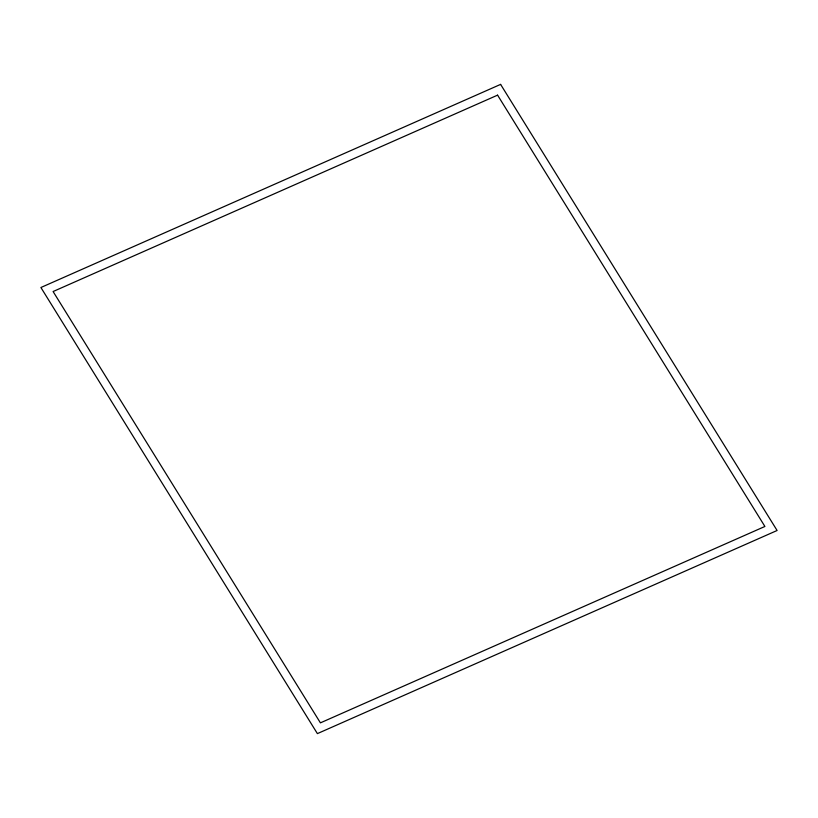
<?xml version="1.0" encoding="UTF-8"?>
<svg xmlns="http://www.w3.org/2000/svg" width="818" height="818" viewBox="0 0 818 818"><rect width="100%" height="100%" fill="white"/><g stroke="black" fill="none" stroke-linecap="round" stroke-linejoin="round"><path stroke-width="1.23" d="M500.606 84.387L40.9 287.507L317.394 733.613L777.1 530.493L500.606 84.387M497.579 95.144L53.098 291.535L320.421 722.856L764.902 526.465L497.579 95.144"/></g></svg>
